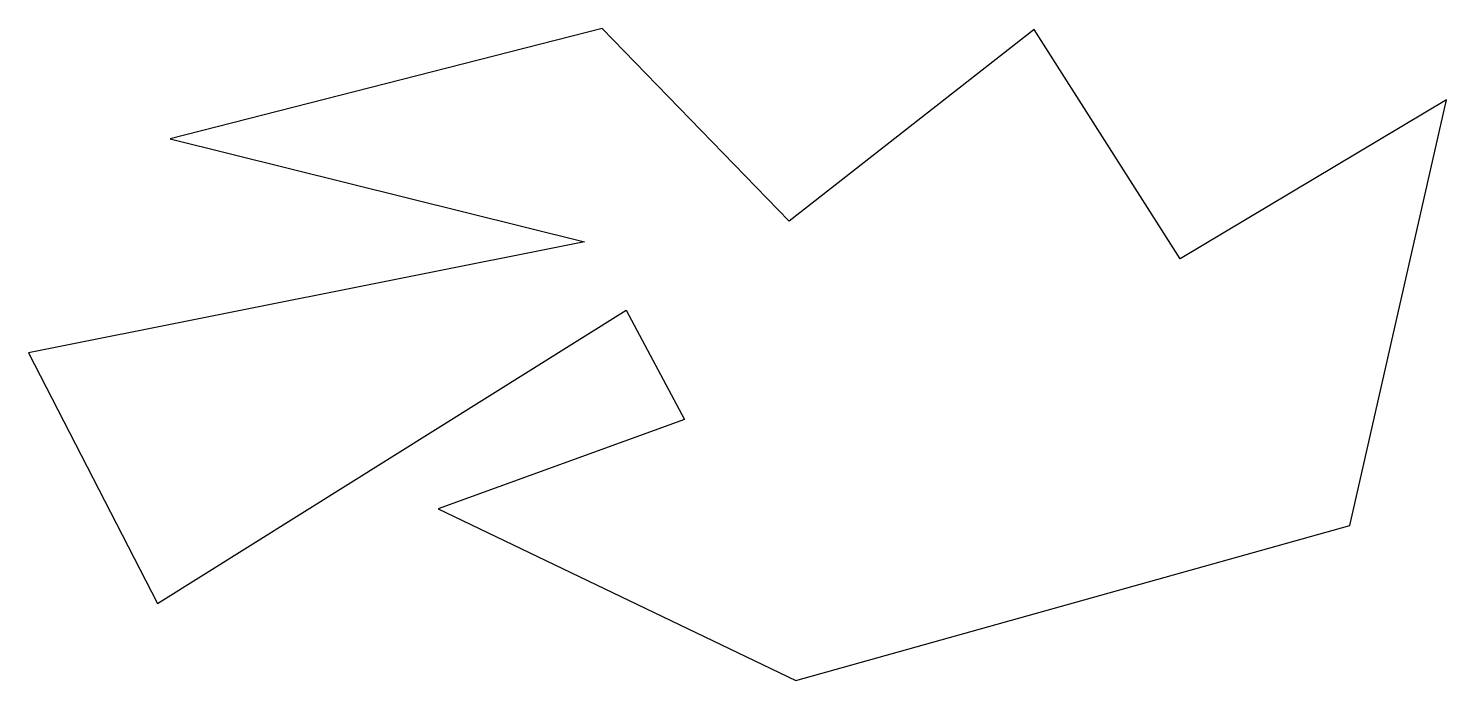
# Model space of a CAD drawing. Header units: metres. Extents: x -10.5 to 25.8, y -4.4 to 12.3.
import ezdxf

# ---------------------------------------------------------------- set-up
doc = ezdxf.new("R2010")
doc.units = ezdxf.units.M
doc.header["$MEASUREMENT"] = 0

msp = doc.modelspace()

# ---------------------------------------------------------------- linework, layer by layer
msp.add_lwpolyline([(0, 0), (9.149, -4.389), (23.311, -0.424), (25.79, 10.45), (18.973, 6.392), (15.238, 12.246), (8.978, 7.352), (4.19, 12.277), (-6.857, 9.458), (3.741, 6.825), (-10.483, 3.991), (-7.183, -2.422), (4.81, 5.075), (6.298, 2.287)], close=True)

doc.saveas('drawing.dxf')
